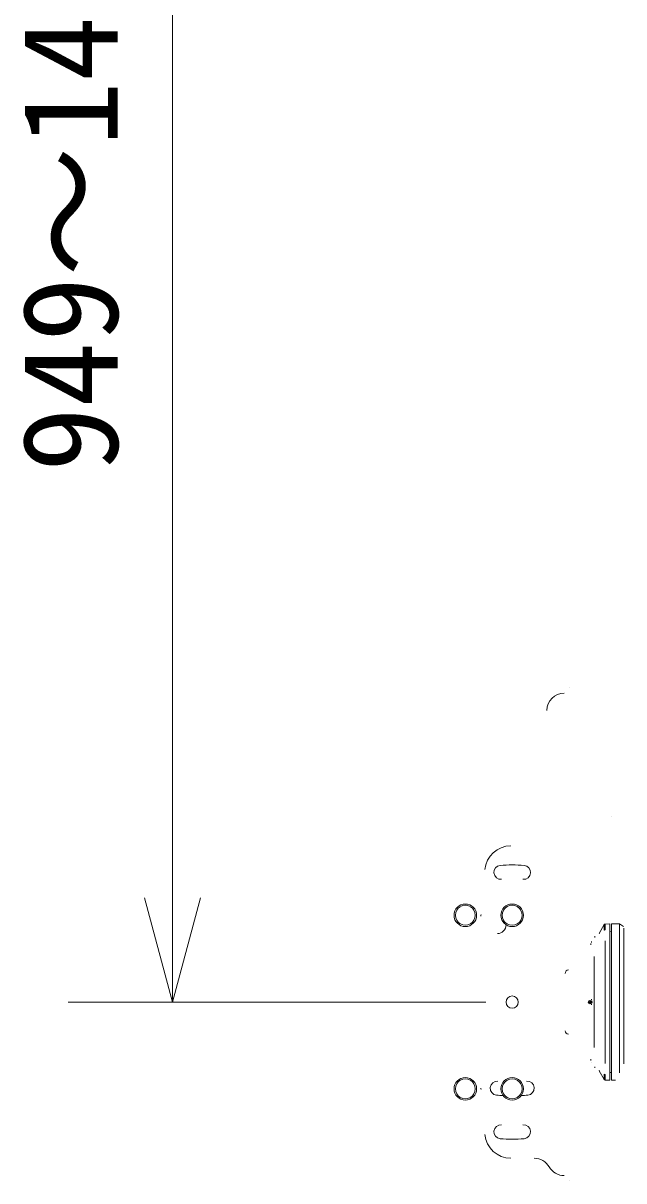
# Model space of a CAD drawing. Units: millimetres, scale not verified. Extents: x -63 to 62, y -57 to 57.
# Drawn here: x 1.82 to 13.32, y 8.05 to 30.23 of the extents above; entities that cross this region are included whole.
import ezdxf
from ezdxf.enums import TextEntityAlignment as Align

# ---------------------------------------------------------------- set-up
doc = ezdxf.new("R2010")
doc.units = ezdxf.units.MM
doc.header["$LTSCALE"] = 0.125
doc.header["$PDMODE"] = 32
doc.header["$PDSIZE"] = 0.0625
for name, color, linetype, lineweight in [('0-0_0', 7, 'Continuous', 9), ('0-4_GAIKEI', 1, 'Continuous', 18), ('0-5_SUNPO', 7, 'Continuous', 9)]:
    doc.layers.add(name, color=color, linetype=linetype, lineweight=lineweight)
doc.layers.add('0-1_DEFPOINTS', color=7, linetype='Continuous')
doc.styles.add('ＭＳ ゴシック', font='')
doc.styles.get('ＭＳ ゴシック').set_extended_font_data('MS Gothic')

# ---------------------------------------------------------------- blocks, each defined once
blk = doc.blocks.new('_OPEN30')
at = {"layer": '0-0_0'}
blk.add_line((0, 0), (-1, 0), dxfattribs=at)
blk.add_lwpolyline([(-1, 0.26795), (0, 0), (-1, -0.26795)], dxfattribs=at)
blk = doc.blocks.new('D6')
at = {"layer": '0-1_DEFPOINTS'}
blk.add_point((13.6381, 6.8888), dxfattribs=at)
at = {"layer": '0-5_SUNPO'}
for p, q in [((5.6382, 8.8888), (5.6382, 36.4443)), ((11.6381, 6.8888), (3.6382, 6.8888))]:
    blk.add_line(p, q, dxfattribs=at)
at = {"layer": '0-5_SUNPO', "xscale": 2, "yscale": 2, "rotation": 270}
blk.add_blockref('_OPEN30', (5.6382, 6.8888), dxfattribs=at)
at = {"layer": '0-5_SUNPO', "style": 'ＭＳ ゴシック'}
blk.add_text('949～1429', height=1.833, rotation=90, dxfattribs=at).set_placement((5.1382, 17.0415), align=Align.BOTTOM_LEFT)

msp = doc.modelspace()

# ---------------------------------------------------------------- linework, layer by layer
at = {"layer": '0-4_GAIKEI', "color": 7}
for p, q in [((12.9492, 12.9655), (12.8498, 12.7934)), ((12.9492, 12.9655), (12.9492, 12.8584)), ((13.0547, 12.9754), (12.9633, 12.9738)), ((12.9633, 12.8661), (12.9633, 12.9738)), ((13.0946, 12.9754), (13.0879, 12.9688)), ((13.2375, 12.9754), (13.0946, 12.9754)), ((13.3164, 12.9299), (13.2375, 12.9754)), ((12.7705, 12.7179), (12.7705, 12.7393)), ((12.9438, 12.8425), (12.9439, 12.8427)), ((12.6909, 12.5988), (12.6909, 12.5731)), ((12.6909, 12.5729), (12.6909, 12.5731)), ((12.7043, 12.6399), (12.7043, 12.6186)), ((12.7549, 12.3524), (12.7549, 10.6058)), ((12.6909, 11.5048), (12.6909, 11.5047)), ((12.6909, 11.5048), (12.6909, 11.4534)), ((12.6909, 10.3851), (12.6909, 10.3854)), ((12.6909, 10.3851), (12.6909, 10.3594)), ((12.6909, 10.3595), (12.6909, 10.3594)), ((12.7705, 10.2189), (12.7705, 10.2403)), ((12.8498, 10.1648), (12.9492, 9.9927)), ((12.9492, 9.9927), (12.9492, 10.0998)), ((12.9633, 9.9844), (12.9633, 10.0921)), ((12.9633, 9.9844), (13.0547, 9.9828)), ((13.0879, 9.9894), (13.0946, 9.9828)), ((13.0946, 9.9828), (13.1622, 9.9828))]:
    msp.add_line(p, q, dxfattribs=at)
at = {"layer": '0-4_GAIKEI'}
for p, q in [((13.0547, 12.9754), (13.0547, 9.9828)), ((13.0879, 12.9688), (13.0879, 9.9894)), ((13.2375, 10.1229), (13.2375, 12.9754)), ((13.3239, 10.2937), (13.3239, 12.8968)), ((12.9633, 12.6551), (12.9633, 10.3031)), ((13.0879, 12.8279), (13.0547, 12.8281)), ((13.0547, 10.1301), (13.0879, 10.1303))]:
    msp.add_line(p, q, dxfattribs=at)
for centre, radius in [((10.2877, 13.1417), 0.2161), ((11.1854, 13.1417), 0.2161), ((11.1854, 11.4792), 0.1164), ((10.2877, 9.8165), 0.2161), ((11.1854, 9.8165), 0.2161)]:
    msp.add_circle(centre, radius, dxfattribs=at)
at = {"layer": '0-4_GAIKEI', "color": 7}
for centre, radius, start, end in [((12.1829, 17.0654), 0.3325, 90, 180), ((12.282, 17.497), 0.00067, 0, 90), ((11.1603, 13.973), 0.4988, 90, 174.99936), ((10.9194, 13.1272), 0.3325, 174.99936, 180), ((10.9027, 12.9589), 0.1663, 270, 0), ((12.9636, 12.9572), 0.0166, 91, 150), ((12.266, 12.0278), 0.0665, 90, 180), ((12.266, 10.9305), 0.0665, 180, 270), ((12.9636, 10.001), 0.0166, 210, 269), ((11.1603, 8.9853), 0.4988, 185.00064, 270), ((11.607, 8.154), 0.3325, 30, 90), ((12.1829, 8.4866), 0.3325, 210, 270), ((12.282, 8.055), 0.00067, 270, 0)]:
    msp.add_arc(centre, radius, start, end, dxfattribs=at)
at = {"layer": '0-4_GAIKEI'}
for centre, radius, start, end in [((10.968, 13.9635), 0.133, 95, 275), ((11.1854, 11.4792), 2.6269, 85, 95), ((11.4027, 13.9635), 0.133, 265, 85), ((10.2877, 13.1417), 0.1912, 60.40812, 119.59625), ((11.1854, 13.1417), 0.1912, 90.40595, 149.59186), ((11.1854, 13.1417), 0.1912, 30.40817, 89.58964), ((10.2877, 13.1417), 0.1912, 120.40595, 179.59186), ((10.2877, 13.1417), 0.1912, 180.40817, 239.58964), ((10.2877, 13.1417), 0.1912, 0.40595, 59.59186), ((10.2877, 13.1417), 0.1912, 300.40817, 359.58964), ((11.1854, 13.1417), 0.1912, 150.40812, 209.59625), ((11.1854, 13.1417), 0.1912, 330.41256, 29.59181), ((10.2877, 13.1417), 0.1912, 240.41256, 299.59181), ((11.1854, 13.1417), 0.1912, 210.40595, 269.59186), ((11.1854, 13.1417), 0.1912, 270.40817, 329.58964), ((10.2877, 9.8165), 0.1912, 120.40595, 179.59186), ((10.2877, 9.8165), 0.1912, 60.40812, 119.59625), ((10.2877, 9.8165), 0.1912, 0.40595, 59.59186), ((11.1854, 9.8165), 0.1912, 120.40595, 179.59186), ((11.1854, 9.8165), 0.1912, 60.40812, 119.59625), ((11.1854, 9.8165), 0.1912, 0.40595, 59.59186), ((10.2877, 9.8165), 0.1912, 180.40817, 239.58964), ((10.2877, 9.8165), 0.1912, 300.40817, 359.58964), ((10.9194, 9.8311), 0.3325, 180, 185.00064), ((10.897, 9.8292), 0.133, 85, 265), ((11.1854, 9.8165), 0.1912, 180.40817, 239.58964), ((11.1854, 9.8165), 0.1912, 300.40817, 359.58964), ((11.4737, 9.8292), 0.133, 275, 95), ((10.2877, 9.8165), 0.1912, 240.41256, 299.59181), ((11.1854, 13.1251), 3.4415, 265, 267.10734), ((11.1854, 9.8165), 0.1912, 240.41256, 299.59181), ((11.1854, 13.1251), 3.4415, 272.89515, 275), ((10.968, 8.9948), 0.133, 85, 265), ((11.4027, 8.9948), 0.133, 275, 95), ((11.1854, 11.4792), 2.6269, 265, 275)]:
    msp.add_arc(centre, radius, start, end, dxfattribs=at)
at = {"layer": '0-4_GAIKEI', "color": 7}
for centre, major_axis, ratio, start_param, end_param in [((13.1166, 15.0394), (-0.0333, -0.0002), 0.386006, 6.0515257, 6.2832994), ((12.9636, 12.8507), (-0.0166, 0), 0.927937, 4.7298423, 5.7595865), ((12.7187, 12.6327), (0.0138, -0.0092), 0.43268, 3.1417944, 3.41451), ((12.7849, 12.732), (0.0138, -0.0092), 0.43273, 3.141423, 3.4151475), ((12.8555, 12.7777), (0.0044, -0.016), 0.415432, 2.5915621, 3.1423177), ((12.7187, 11.5208), (-0.0123, 0.0112), 0.765275, 6.2824248, 7.1719838), ((12.7187, 11.4374), (0.0123, 0.0112), 0.765275, 2.2527942, 3.1414515), ((12.7187, 10.3255), (-0.0138, -0.0092), 0.43268, 6.0102679, 6.2828911), ((12.7849, 10.2262), (-0.0138, -0.0092), 0.43273, 6.0096304, 6.2834705), ((12.8555, 10.1805), (-0.0044, -0.016), 0.415432, 6.2829177, 6.8332159), ((12.9636, 10.1075), (-0.0166, 0), 0.927937, 0.5235988, 1.553343)]:
    msp.add_ellipse(centre, major_axis=major_axis, ratio=ratio, start_param=start_param, end_param=end_param, dxfattribs=at)

# ---------------------------------------------------------------- block references
at = {"layer": '0-5_SUNPO'}
msp.add_blockref('D6', (-0.9583, 4.5903), dxfattribs=at)

doc.saveas('drawing.dxf')
